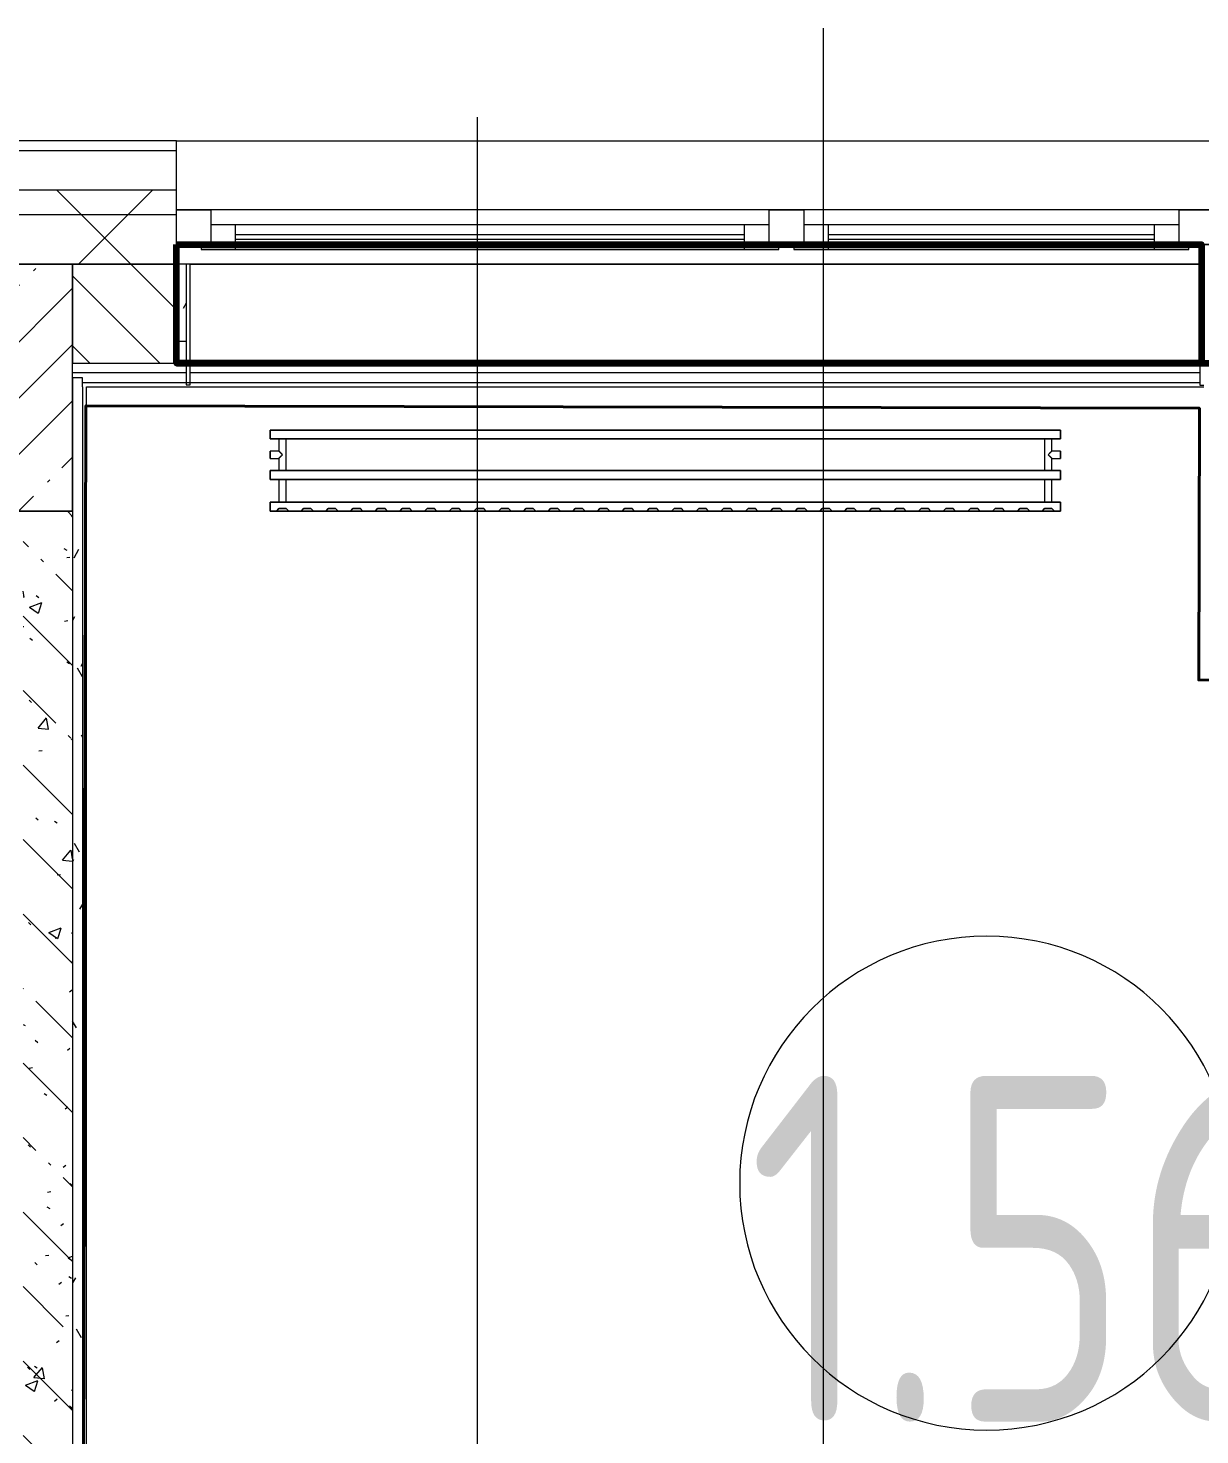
# Model space of a CAD drawing. Header units: millimetres. Extents: x -249154 to 415037, y -45458 to 354837.
# Drawn here: x 74015 to 76387, y 24594 to 27442 of the extents above; entities that cross this region are included whole.
import ezdxf

# ---------------------------------------------------------------- set-up
doc = ezdxf.new("R2010")
doc.units = ezdxf.units.MM
for name, color, linetype, lineweight in [('1) FK9 Плитка кухня', 102, 'Continuous', 40), ('839 штук откосы', 3, 'Continuous', 158), ('874 шпакл откосы', 5, 'Continuous', 158), ('A-AREA-IDEN', 7, 'Continuous', 9), ('A-GLAZ', 7, 'Continuous', 9), ('A-GLAZ-1', 7, 'Continuous', 5), ('A-WALL', 7, 'Continuous', 5), ('I-WALL', 7, 'Continuous', 5), ('S-COLS', 7, 'Continuous', 9), ('S-COLS-1', 7, 'Continuous', 5), ('Оси', 7, 'Continuous', 9)]:
    doc.layers.add(name, color=color, linetype=linetype, lineweight=lineweight)
for name, color, linetype, lineweight, true_color in [('738 плитка подоконник КР28.4', 7, 'Continuous', 158, 0xfcc187), ('A-WALL-1', 9, 'Continuous', 5, 0x808080), ('A-WALL-FNSH-1', 9, 'Continuous', 5, 0x808080), ('M-EQPM-1', 7, 'Continuous', 9, 0xb2b2b2)]:
    doc.layers.add(name, color=color, linetype=linetype, lineweight=lineweight, true_color=true_color)
doc.styles.add('СПДС', font='ГОСТ тип А.ttf', dxfattribs={"width": 0.9})
pattern_1 = [(45, (64.7, -136.06), (-141.42136, 141.42136), []), (135, (64.7, -136.06), (-141.42136, -141.42136), [])]
pattern_2 = [(0, (64.7, -136.06), (243.84, 60.96), [20.117, -162.763, 20.117, -162.763, -975.36]), (0, (64.7, -136.06), (243.84, 60.96), [-365.76, 20.117, -345.643, 20.117, -162.763, -426.72]), (0, (64.7, -136.06), (243.84, 60.96), [-914.4, 20.117, -101.803, 20.117, -284.683]), (120, (156.14, -105.58), (-174.71291, 180.691634), [20.117, -162.763, 20.117, -162.763, -975.36]), (120, (156.14, -105.58), (-174.71291, 180.691634), [-365.76, 20.117, -345.643, 20.117, -162.763, -426.72]), (120, (156.14, -105.58), (-174.71291, 180.691634), [-914.4, 20.117, -101.803, 20.117, -284.683]), (240, (186.62, 16.34), (-69.12709, -241.651634), [20.117, -162.763, 20.117, -162.763, -975.36]), (240, (186.62, 16.34), (-69.12709, -241.651634), [-365.76, 20.117, -345.643, 20.117, -162.763, -426.72]), (240, (186.62, 16.34), (-69.12709, -241.651634), [-914.4, 20.117, -101.803, 20.117, -284.683])]

# ---------------------------------------------------------------- blocks, each defined once
blk = doc.blocks.new('120_Окно_СКБ_2Ст - 120_Окно_СКБ_2Ст 2100х2400 _мал створка справа_-19092174-Объем проектирования 1 этажа')
at = {"layer": 'A-GLAZ'}
for p, q in [((-1050, -75), (-1050, -5)), ((-1050, -5), (-980, -5)), ((-980, -5), (-980, -75)), ((150, -75), (150, -5)), ((150, -5), (220, -5)), ((220, -5), (220, -75)), ((980, -75), (980, -5)), ((980, -5), (1050, -5)), ((1050, -5), (1050, -75)), ((150, -35), (-980, -35)), ((-980, -35), (-980, -75)), ((-930, -85), (-930, -35)), ((100, -85), (100, -35)), ((150, -75), (150, -35)), ((980, -35), (220, -35)), ((220, -35), (220, -75)), ((270, -85), (270, -35)), ((930, -85), (930, -35)), ((980, -75), (980, -35)), ((-980, -75), (-1050, -75)), ((-980, -75), (-1000, -75)), ((-1000, -75), (-1000, -85)), ((-1000, -85), (170, -85)), ((170, -85), (-1000, -85)), ((220, -75), (150, -75)), ((170, -75), (150, -75)), ((170, -85), (170, -75)), ((220, -75), (200, -75)), ((200, -75), (200, -85)), ((200, -85), (1000, -85)), ((1000, -85), (200, -85)), ((1050, -75), (980, -75)), ((1000, -75), (980, -75)), ((1000, -85), (1000, -75))]:
    blk.add_line(p, q, dxfattribs=at)
at = {"layer": 'A-GLAZ-1'}
for p, q in [((1050, -5), (-1050, -5)), ((-930, -55), (100, -55)), ((270, -55), (930, -55)), ((-1050, -75), (-1000, -75)), ((100, -65), (-930, -65)), ((170, -75), (200, -75)), ((930, -65), (270, -65)), ((1000, -75), (1050, -75))]:
    blk.add_line(p, q, dxfattribs=at)
blk = doc.blocks.new('radiator_prado_classic_z_tip_30_po exemplyaru - Classic Z Тип 30-500-V246-Объем проектирования 1 этажа')
at = {"layer": 'M-EQPM-1'}
for p, q in [((0, 228), (0, 210)), ((1600, 228), (0, 228)), ((0, 210), (0, 228)), ((0, 228), (12.5, 228)), ((12.5, 228), (37.5, 228)), ((37.5, 228), (12.5, 228)), ((12.5, 228), (37.5, 228)), ((12.5, 228), (17.5, 223)), ((12.5, 228), (17.5, 223)), ((32.5, 223), (37.5, 228)), ((37.5, 228), (32.5, 223)), ((37.5, 228), (62.5, 228)), ((62.5, 228), (87.5, 228)), ((87.5, 228), (62.5, 228)), ((62.5, 228), (87.5, 228)), ((62.5, 228), (67.5, 223)), ((62.5, 228), (67.5, 223)), ((82.5, 223), (87.5, 228)), ((87.5, 228), (82.5, 223)), ((87.5, 228), (112.5, 228)), ((112.5, 228), (137.5, 228)), ((137.5, 228), (112.5, 228)), ((112.5, 228), (137.5, 228)), ((112.5, 228), (117.5, 223)), ((112.5, 228), (117.5, 223)), ((132.5, 223), (137.5, 228)), ((137.5, 228), (132.5, 223)), ((137.5, 228), (162.5, 228)), ((162.5, 228), (187.5, 228)), ((187.5, 228), (162.5, 228)), ((162.5, 228), (187.5, 228)), ((162.5, 228), (167.5, 223)), ((162.5, 228), (167.5, 223)), ((182.5, 223), (187.5, 228)), ((187.5, 228), (182.5, 223)), ((187.5, 228), (212.5, 228)), ((212.5, 228), (237.5, 228)), ((237.5, 228), (212.5, 228)), ((212.5, 228), (237.5, 228)), ((212.5, 228), (217.5, 223)), ((212.5, 228), (217.5, 223)), ((232.5, 223), (237.5, 228)), ((237.5, 228), (232.5, 223)), ((237.5, 228), (262.5, 228)), ((262.5, 228), (287.5, 228)), ((287.5, 228), (262.5, 228)), ((262.5, 228), (287.5, 228)), ((262.5, 228), (267.5, 223)), ((262.5, 228), (267.5, 223)), ((282.5, 223), (287.5, 228)), ((287.5, 228), (282.5, 223)), ((287.5, 228), (312.5, 228)), ((312.5, 228), (337.5, 228)), ((337.5, 228), (312.5, 228)), ((312.5, 228), (337.5, 228)), ((312.5, 228), (317.5, 223)), ((312.5, 228), (317.5, 223)), ((332.5, 223), (337.5, 228)), ((337.5, 228), (332.5, 223)), ((337.5, 228), (362.5, 228)), ((362.5, 228), (387.5, 228)), ((387.5, 228), (362.5, 228)), ((362.5, 228), (387.5, 228)), ((362.5, 228), (367.5, 223)), ((362.5, 228), (367.5, 223)), ((382.5, 223), (387.5, 228)), ((387.5, 228), (382.5, 223)), ((387.5, 228), (412.5, 228)), ((412.5, 228), (437.5, 228)), ((437.5, 228), (412.5, 228)), ((412.5, 228), (437.5, 228)), ((412.5, 228), (417.5, 223)), ((412.5, 228), (417.5, 223)), ((432.5, 223), (437.5, 228)), ((437.5, 228), (432.5, 223)), ((437.5, 228), (462.5, 228)), ((462.5, 228), (487.5, 228)), ((487.5, 228), (462.5, 228)), ((462.5, 228), (487.5, 228)), ((462.5, 228), (467.5, 223)), ((462.5, 228), (467.5, 223)), ((482.5, 223), (487.5, 228)), ((487.5, 228), (482.5, 223)), ((487.5, 228), (512.5, 228)), ((512.5, 228), (537.5, 228)), ((537.5, 228), (512.5, 228)), ((512.5, 228), (537.5, 228)), ((512.5, 228), (517.5, 223)), ((512.5, 228), (517.5, 223)), ((532.5, 223), (537.5, 228)), ((537.5, 228), (532.5, 223)), ((537.5, 228), (562.5, 228)), ((562.5, 228), (587.5, 228)), ((587.5, 228), (562.5, 228)), ((562.5, 228), (587.5, 228)), ((562.5, 228), (567.5, 223)), ((562.5, 228), (567.5, 223)), ((582.5, 223), (587.5, 228)), ((587.5, 228), (582.5, 223)), ((587.5, 228), (612.5, 228)), ((612.5, 228), (637.5, 228)), ((637.5, 228), (612.5, 228)), ((612.5, 228), (637.5, 228)), ((612.5, 228), (617.5, 223)), ((612.5, 228), (617.5, 223)), ((632.5, 223), (637.5, 228)), ((637.5, 228), (632.5, 223)), ((637.5, 228), (662.5, 228)), ((662.5, 228), (687.5, 228)), ((687.5, 228), (662.5, 228)), ((662.5, 228), (687.5, 228)), ((662.5, 228), (667.5, 223)), ((662.5, 228), (667.5, 223)), ((682.5, 223), (687.5, 228)), ((687.5, 228), (682.5, 223)), ((687.5, 228), (712.5, 228)), ((712.5, 228), (737.5, 228)), ((737.5, 228), (712.5, 228)), ((712.5, 228), (737.5, 228)), ((712.5, 228), (717.5, 223)), ((712.5, 228), (717.5, 223)), ((732.5, 223), (737.5, 228)), ((737.5, 228), (732.5, 223)), ((737.5, 228), (762.5, 228)), ((762.5, 228), (787.5, 228)), ((787.5, 228), (762.5, 228)), ((762.5, 228), (787.5, 228)), ((762.5, 228), (767.5, 223)), ((762.5, 228), (767.5, 223)), ((782.5, 223), (787.5, 228)), ((787.5, 228), (782.5, 223)), ((787.5, 228), (812.5, 228)), ((812.5, 228), (837.5, 228)), ((837.5, 228), (812.5, 228)), ((812.5, 228), (837.5, 228)), ((812.5, 228), (817.5, 223)), ((812.5, 228), (817.5, 223)), ((832.5, 223), (837.5, 228)), ((837.5, 228), (832.5, 223)), ((837.5, 228), (862.5, 228)), ((862.5, 228), (887.5, 228)), ((887.5, 228), (862.5, 228)), ((862.5, 228), (887.5, 228)), ((862.5, 228), (867.5, 223)), ((862.5, 228), (867.5, 223)), ((882.5, 223), (887.5, 228)), ((887.5, 228), (882.5, 223)), ((887.5, 228), (912.5, 228)), ((912.5, 228), (937.5, 228)), ((937.5, 228), (912.5, 228)), ((912.5, 228), (937.5, 228)), ((912.5, 228), (917.5, 223)), ((912.5, 228), (917.5, 223)), ((932.5, 223), (937.5, 228)), ((937.5, 228), (932.5, 223)), ((937.5, 228), (962.5, 228)), ((962.5, 228), (987.5, 228)), ((987.5, 228), (962.5, 228)), ((962.5, 228), (987.5, 228)), ((962.5, 228), (967.5, 223)), ((962.5, 228), (967.5, 223)), ((982.5, 223), (987.5, 228)), ((987.5, 228), (982.5, 223)), ((987.5, 228), (1012.5, 228)), ((1012.5, 228), (1037.5, 228)), ((1037.5, 228), (1012.5, 228)), ((1012.5, 228), (1037.5, 228)), ((1012.5, 228), (1017.5, 223)), ((1012.5, 228), (1017.5, 223)), ((1032.5, 223), (1037.5, 228)), ((1037.5, 228), (1032.5, 223)), ((1037.5, 228), (1061, 228)), ((1062.5, 228), (1087.5, 228)), ((1087.5, 228), (1062.5, 228)), ((1062.5, 228), (1087.5, 228)), ((1062.5, 228), (1067.5, 223)), ((1062.5, 228), (1067.5, 223)), ((1082.5, 223), (1087.5, 228)), ((1087.5, 228), (1082.5, 223)), ((1087.5, 228), (1112.5, 228)), ((1112.5, 228), (1137.5, 228)), ((1137.5, 228), (1112.5, 228)), ((1112.5, 228), (1137.5, 228)), ((1112.5, 228), (1117.5, 223)), ((1112.5, 228), (1117.5, 223)), ((1132.5, 223), (1137.5, 228)), ((1137.5, 228), (1132.5, 223)), ((1137.5, 228), (1162.5, 228)), ((1162.5, 228), (1187.5, 228)), ((1187.5, 228), (1162.5, 228)), ((1162.5, 228), (1187.5, 228)), ((1162.5, 228), (1167.5, 223)), ((1162.5, 228), (1167.5, 223)), ((1182.5, 223), (1187.5, 228)), ((1187.5, 228), (1182.5, 223)), ((1187.5, 228), (1212.5, 228)), ((1212.5, 228), (1237.5, 228)), ((1237.5, 228), (1212.5, 228)), ((1212.5, 228), (1237.5, 228)), ((1212.5, 228), (1217.5, 223)), ((1212.5, 228), (1217.5, 223)), ((1232.5, 223), (1237.5, 228)), ((1237.5, 228), (1232.5, 223)), ((1237.5, 228), (1262.5, 228)), ((1262.5, 228), (1287.5, 228)), ((1287.5, 228), (1262.5, 228)), ((1262.5, 228), (1287.5, 228)), ((1262.5, 228), (1267.5, 223)), ((1262.5, 228), (1267.5, 223)), ((1282.5, 223), (1287.5, 228)), ((1287.5, 228), (1282.5, 223)), ((1287.5, 228), (1312.5, 228)), ((1312.5, 228), (1337.5, 228)), ((1337.5, 228), (1312.5, 228)), ((1312.5, 228), (1337.5, 228)), ((1312.5, 228), (1317.5, 223)), ((1312.5, 228), (1317.5, 223)), ((1332.5, 223), (1337.5, 228)), ((1337.5, 228), (1332.5, 223)), ((1337.5, 228), (1362.5, 228)), ((1362.5, 228), (1387.5, 228)), ((1387.5, 228), (1362.5, 228)), ((1362.5, 228), (1387.5, 228)), ((1362.5, 228), (1367.5, 223)), ((1362.5, 228), (1367.5, 223)), ((1382.5, 223), (1387.5, 228)), ((1387.5, 228), (1382.5, 223)), ((1387.5, 228), (1412.5, 228)), ((1412.5, 228), (1437.5, 228)), ((1437.5, 228), (1412.5, 228)), ((1412.5, 228), (1437.5, 228)), ((1412.5, 228), (1417.5, 223)), ((1412.5, 228), (1417.5, 223)), ((1432.5, 223), (1437.5, 228)), ((1437.5, 228), (1432.5, 223)), ((1437.5, 228), (1462.5, 228)), ((1462.5, 228), (1487.5, 228)), ((1487.5, 228), (1462.5, 228)), ((1462.5, 228), (1487.5, 228)), ((1462.5, 228), (1467.5, 223)), ((1462.5, 228), (1467.5, 223)), ((1482.5, 223), (1487.5, 228)), ((1487.5, 228), (1482.5, 223)), ((1487.5, 228), (1512.5, 228)), ((1512.5, 228), (1537.5, 228)), ((1537.5, 228), (1512.5, 228)), ((1512.5, 228), (1537.5, 228)), ((1512.5, 228), (1517.5, 223)), ((1512.5, 228), (1517.5, 223)), ((1532.5, 223), (1537.5, 228)), ((1537.5, 228), (1532.5, 223)), ((1537.5, 228), (1562.5, 228)), ((1562.5, 228), (1587.5, 228)), ((1587.5, 228), (1562.5, 228)), ((1562.5, 228), (1587.5, 228)), ((1562.5, 228), (1567.5, 223)), ((1562.5, 228), (1567.5, 223)), ((1582.5, 223), (1587.5, 228)), ((1587.5, 228), (1582.5, 223)), ((1587.5, 228), (1600, 228)), ((1600, 210), (1600, 228)), ((1600, 228), (1600, 210)), ((0, 210), (1600, 210)), ((17.8, 210), (0, 210)), ((32.5, 223), (17.5, 223)), ((17.5, 223), (32.5, 223)), ((17.5, 210), (17.5, 164)), ((17.5, 210), (17.5, 164)), ((17.8, 210), (17.5, 210)), ((17.5, 210), (17.8, 210)), ((17.8, 210), (17.5, 210)), ((17.5, 210), (32.5, 210)), ((32.2, 210), (17.8, 210)), ((17.8, 210), (32.2, 210)), ((32.2, 210), (17.8, 210)), ((32.5, 210), (32.2, 210)), ((32.2, 210), (32.5, 210)), ((32.5, 210), (32.2, 210)), ((1567.8, 210), (32.2, 210)), ((32.5, 164), (32.5, 210)), ((32.5, 164), (32.5, 210)), ((82.5, 223), (67.5, 223)), ((67.5, 223), (82.5, 223)), ((132.5, 223), (117.5, 223)), ((117.5, 223), (132.5, 223)), ((182.5, 223), (167.5, 223)), ((167.5, 223), (182.5, 223)), ((232.5, 223), (217.5, 223)), ((217.5, 223), (232.5, 223)), ((282.5, 223), (267.5, 223)), ((267.5, 223), (282.5, 223)), ((332.5, 223), (317.5, 223)), ((317.5, 223), (332.5, 223)), ((382.5, 223), (367.5, 223)), ((367.5, 223), (382.5, 223)), ((432.5, 223), (417.5, 223)), ((417.5, 223), (432.5, 223)), ((482.5, 223), (467.5, 223)), ((467.5, 223), (482.5, 223)), ((532.5, 223), (517.5, 223)), ((517.5, 223), (532.5, 223)), ((582.5, 223), (567.5, 223)), ((567.5, 223), (582.5, 223)), ((632.5, 223), (617.5, 223)), ((617.5, 223), (632.5, 223)), ((682.5, 223), (667.5, 223)), ((667.5, 223), (682.5, 223)), ((732.5, 223), (717.5, 223)), ((717.5, 223), (732.5, 223)), ((782.5, 223), (767.5, 223)), ((767.5, 223), (782.5, 223)), ((832.5, 223), (817.5, 223)), ((817.5, 223), (832.5, 223)), ((882.5, 223), (867.5, 223)), ((867.5, 223), (882.5, 223)), ((932.5, 223), (917.5, 223)), ((917.5, 223), (932.5, 223)), ((982.5, 223), (967.5, 223)), ((967.5, 223), (982.5, 223)), ((1032.5, 223), (1017.5, 223)), ((1017.5, 223), (1032.5, 223)), ((1082.5, 223), (1067.5, 223)), ((1067.5, 223), (1082.5, 223)), ((1132.5, 223), (1117.5, 223)), ((1117.5, 223), (1132.5, 223)), ((1182.5, 223), (1167.5, 223)), ((1167.5, 223), (1182.5, 223)), ((1232.5, 223), (1217.5, 223)), ((1217.5, 223), (1232.5, 223)), ((1282.5, 223), (1267.5, 223)), ((1267.5, 223), (1282.5, 223)), ((1332.5, 223), (1317.5, 223)), ((1317.5, 223), (1332.5, 223)), ((1382.5, 223), (1367.5, 223)), ((1367.5, 223), (1382.5, 223)), ((1432.5, 223), (1417.5, 223)), ((1417.5, 223), (1432.5, 223)), ((1482.5, 223), (1467.5, 223)), ((1467.5, 223), (1482.5, 223)), ((1532.5, 223), (1517.5, 223)), ((1517.5, 223), (1532.5, 223)), ((1582.5, 223), (1567.5, 223)), ((1567.5, 223), (1582.5, 223)), ((1567.5, 210), (1567.5, 164)), ((1567.5, 210), (1567.5, 164)), ((1567.8, 210), (1567.5, 210)), ((1567.5, 210), (1582.5, 210)), ((1567.8, 210), (1567.5, 210)), ((1567.5, 210), (1567.8, 210)), ((1582.2, 210), (1567.8, 210)), ((1582.2, 210), (1567.8, 210)), ((1567.8, 210), (1582.2, 210)), ((1582.5, 210), (1582.2, 210)), ((1582.5, 210), (1582.2, 210)), ((1582.2, 210), (1582.5, 210)), ((1600, 210), (1582.2, 210)), ((1582.5, 164), (1582.5, 210)), ((1582.5, 164), (1582.5, 210)), ((1600, 164), (0, 164)), ((0, 164), (0, 146)), ((0, 146), (0, 164)), ((0, 164), (17.8, 164)), ((0, 146), (1600, 146)), ((18.5, 146), (0, 146)), ((17.8, 164), (17.5, 164)), ((17.5, 164), (17.8, 164)), ((17.8, 164), (17.5, 164)), ((17.5, 164), (32.5, 164)), ((17.5, 146), (17.5, 121.5)), ((17.5, 146), (17.5, 121.5)), ((17.5, 146), (18.5, 146)), ((18.5, 146), (17.5, 146)), ((17.5, 146), (18.5, 146)), ((32.5, 146), (17.5, 146)), ((32.2, 164), (17.8, 164)), ((17.8, 164), (32.2, 164)), ((32.2, 164), (17.8, 164)), ((18.5, 146), (32.2, 146)), ((32.2, 146), (18.5, 146)), ((18.5, 146), (32.2, 146)), ((32.5, 164), (32.2, 164)), ((32.2, 164), (32.5, 164)), ((32.5, 164), (32.2, 164)), ((32.2, 164), (1567.8, 164)), ((32.2, 146), (32.5, 146)), ((32.5, 146), (32.2, 146)), ((32.2, 146), (32.5, 146)), ((1567.8, 146), (32.2, 146)), ((32.5, 82), (32.5, 146)), ((32.5, 82), (32.5, 146)), ((1567.8, 164), (1567.5, 164)), ((1567.5, 164), (1582.5, 164)), ((1567.8, 164), (1567.5, 164)), ((1567.5, 164), (1567.8, 164)), ((1567.5, 146), (1567.5, 82)), ((1567.5, 146), (1567.5, 82)), ((1567.5, 146), (1567.8, 146)), ((1582.5, 146), (1567.5, 146)), ((1567.5, 146), (1567.8, 146)), ((1567.8, 146), (1567.5, 146)), ((1576.8, 164), (1567.8, 164)), ((1576.8, 164), (1567.8, 164)), ((1567.8, 164), (1576.8, 164)), ((1567.8, 146), (1576.8, 146)), ((1567.8, 146), (1576.8, 146)), ((1576.8, 146), (1567.8, 146)), ((1576.9, 164), (1576.8, 164)), ((1576.9, 164), (1576.8, 164)), ((1576.8, 164), (1576.9, 164)), ((1576.8, 146), (1576.9, 146)), ((1576.8, 146), (1576.9, 146)), ((1576.9, 146), (1576.8, 146)), ((1582.2, 164), (1576.9, 164)), ((1582.2, 164), (1576.9, 164)), ((1576.9, 164), (1582.2, 164)), ((1576.9, 146), (1581.5, 146)), ((1576.9, 146), (1578.7, 146)), ((1581.5, 146), (1576.9, 146)), ((1578.7, 146), (1581.5, 146)), ((1581.5, 146), (1582.5, 146)), ((1581.5, 146), (1582.5, 146)), ((1582.5, 146), (1581.5, 146)), ((1600, 146), (1581.5, 146)), ((1582.5, 164), (1582.2, 164)), ((1582.5, 164), (1582.2, 164)), ((1582.2, 164), (1582.5, 164)), ((1582.2, 164), (1600, 164)), ((1582.5, 121.5), (1582.5, 146)), ((1582.5, 121.5), (1582.5, 146)), ((1600, 146), (1600, 164)), ((1600, 164), (1600, 146)), ((17.5, 121.5), (0, 121.5)), ((17.5, 121.5), (0, 121.5)), ((0, 121.5), (0, 120.5)), ((0, 106.5), (0, 121.5)), ((0, 120.5), (0, 107.5)), ((0, 120.5), (0, 119.3)), ((0, 114), (0, 120.5)), ((0, 120.5), (0, 120.5)), ((0, 119.3), (0, 117.8)), ((0, 117.8), (0, 114)), ((0, 114), (0, 110.3)), ((0, 107.5), (0, 114)), ((1600, 121.5), (1582.5, 121.5)), ((1600, 121.5), (1582.5, 121.5)), ((1600, 121.5), (1600, 106.5)), ((1600, 120.5), (1600, 121.5)), ((1600, 121.5), (1600, 120.5)), ((1600, 120.5), (1600, 121.5)), ((1600, 107.5), (1600, 120.5)), ((1600, 120.5), (1600, 107.5)), ((1600, 107.5), (1600, 120.5)), ((0, 110.3), (0, 108.7)), ((0, 108.7), (0, 107.5)), ((0, 107.5), (0, 106.5)), ((0, 107.5), (0, 107.5)), ((0, 106.5), (17.5, 106.5)), ((0, 106.5), (17.5, 106.5)), ((17.5, 106.5), (17.5, 82)), ((17.5, 106.5), (17.5, 82)), ((1582.5, 82), (1582.5, 106.5)), ((1582.5, 106.5), (1600, 106.5)), ((1582.5, 82), (1582.5, 106.5)), ((1582.5, 106.5), (1600, 106.5)), ((1600, 106.5), (1600, 107.5)), ((1600, 107.5), (1600, 106.5)), ((1600, 106.5), (1600, 107.5)), ((1600, 82), (0, 82)), ((0, 82), (0, 64)), ((0, 64), (0, 82)), ((0, 82), (18.5, 82)), ((1600, 64), (0, 64)), ((0, 64), (1600, 64)), ((18.5, 82), (17.5, 82)), ((17.5, 82), (18.5, 82)), ((18.5, 82), (17.5, 82)), ((17.5, 82), (32.5, 82)), ((32.2, 82), (18.5, 82)), ((18.5, 82), (32.2, 82)), ((32.2, 82), (18.5, 82)), ((32.5, 82), (32.2, 82)), ((32.2, 82), (32.5, 82)), ((32.5, 82), (32.2, 82)), ((32.2, 82), (1567.8, 82)), ((1567.8, 82), (1567.5, 82)), ((1567.5, 82), (1582.5, 82)), ((1567.8, 82), (1567.5, 82)), ((1567.5, 82), (1567.8, 82)), ((1576.8, 82), (1567.8, 82)), ((1576.8, 82), (1567.8, 82)), ((1567.8, 82), (1576.8, 82)), ((1576.9, 82), (1576.8, 82)), ((1576.9, 82), (1576.8, 82)), ((1576.8, 82), (1576.9, 82)), ((1581.5, 82), (1576.9, 82)), ((1581.5, 82), (1576.9, 82)), ((1576.9, 82), (1581.5, 82)), ((1582.5, 82), (1581.5, 82)), ((1582.5, 82), (1581.5, 82)), ((1581.5, 82), (1582.5, 82)), ((1581.5, 82), (1600, 82)), ((1600, 64), (1600, 82)), ((1600, 82), (1600, 64))]:
    blk.add_line(p, q, dxfattribs=at)
for points, knots in [([(18.5, 120.5), (18.4, 120.6), (18.3, 120.7), (18.1, 120.9), (17.9, 121.1), (17.8, 121.2), (17.7, 121.3), (17.5, 121.5), (17.5, 121.5), (17.5, 121.5)], [0.7142857, 0.7142857, 0.7142857, 0.7142857, 0.75, 0.7857143, 0.8214286, 0.8571429, 0.8928571, 0.9285714, 1, 1, 1, 1]), ([(17.5, 121.5), (17.5, 121.5), (17.5, 121.5), (17.7, 121.3), (17.8, 121.2), (17.9, 121.1), (18.1, 120.9), (18.3, 120.7), (18.4, 120.6), (18.5, 120.5)], [0, 0, 0, 0, 0.0714286, 0.1071429, 0.1428571, 0.1785714, 0.2142857, 0.25, 0.2857143, 0.2857143, 0.2857143, 0.2857143]), ([(17.5, 121.5), (17.5, 121.5), (17.5, 121.5), (17.7, 121.3), (17.8, 121.2), (17.9, 121.1), (18.1, 120.9), (18.3, 120.7), (18.4, 120.6), (18.5, 120.5)], [0, 0, 0, 0, 0.0714286, 0.1071429, 0.1428571, 0.1785714, 0.2142857, 0.25, 0.2857143, 0.2857143, 0.2857143, 0.2857143]), ([(25, 114), (24.5, 114.5), (23.6, 115.4), (22.4, 116.6), (21.6, 117.4), (21.1, 117.9), (20.8, 118.2), (20.5, 118.5), (20.2, 118.8), (19.8, 119.1), (19.6, 119.4), (19.3, 119.7), (19, 120), (18.7, 120.3), (18.5, 120.5), (18.3, 120.7), (18.1, 120.9), (17.9, 121.1), (17.8, 121.2), (17.7, 121.3), (17.5, 121.5), (17.5, 121.5), (17.5, 121.5)], [0, 0, 0, 0, 0.142857, 0.285714, 0.357143, 0.392857, 0.428571, 0.464286, 0.5, 0.535714, 0.571429, 0.607143, 0.642857, 0.678571, 0.714286, 0.75, 0.785714, 0.821429, 0.857143, 0.892857, 0.928571, 1, 1, 1, 1]), ([(17.5, 106.5), (17.5, 106.5), (17.5, 106.5), (17.7, 106.7), (17.8, 106.8), (17.9, 106.9), (18.1, 107.1), (18.3, 107.3), (18.5, 107.5), (18.7, 107.7), (19, 108), (19.3, 108.3), (19.6, 108.6), (19.8, 108.9), (20.3, 109.3), (20.7, 109.7), (21.1, 110.1), (21.6, 110.6), (22.4, 111.4), (23.6, 112.6), (24.5, 113.5), (25, 114)], [0, 0, 0, 0, 0.071429, 0.107143, 0.142857, 0.178571, 0.214286, 0.25, 0.285714, 0.321429, 0.357143, 0.392857, 0.428571, 0.464286, 0.5, 0.571429, 0.607143, 0.642857, 0.714286, 0.857143, 1, 1, 1, 1]), ([(22.1, 116.9), (21.9, 117.1), (21.6, 117.4), (21.1, 117.9), (20.8, 118.2), (20.5, 118.5), (20.2, 118.8), (19.9, 119.2), (19.7, 119.3), (19.6, 119.4)], [0.2857143, 0.2857143, 0.2857143, 0.2857143, 0.3571429, 0.3928571, 0.4285714, 0.4642857, 0.5, 0.5357143, 0.5714286, 0.5714286, 0.5714286, 0.5714286]), ([(19.6, 119.4), (19.7, 119.3), (19.9, 119.2), (20.3, 118.7), (20.7, 118.3), (21.1, 117.9), (21.6, 117.4), (21.9, 117.1), (22.1, 116.9)], [0.4285714, 0.4285714, 0.4285714, 0.4285714, 0.4642857, 0.5, 0.5714286, 0.6071429, 0.6428571, 0.7142857, 0.7142857, 0.7142857, 0.7142857]), ([(19.6, 119.4), (19.7, 119.3), (19.8, 119.1), (20.3, 118.7), (20.7, 118.3), (21.1, 117.9), (21.6, 117.4), (21.9, 117.1), (22.1, 116.9)], [0.4285714, 0.4285714, 0.4285714, 0.4285714, 0.4642857, 0.5, 0.5714286, 0.6071429, 0.6428571, 0.7142857, 0.7142857, 0.7142857, 0.7142857]), ([(1575, 114), (1575.5, 114.5), (1576.4, 115.4), (1577.6, 116.6), (1578.4, 117.4), (1578.9, 117.9), (1579.2, 118.2), (1579.5, 118.5), (1579.8, 118.8), (1580.1, 119.2), (1580.4, 119.4), (1580.7, 119.7), (1581, 120), (1581.3, 120.3), (1581.5, 120.5), (1581.7, 120.7), (1581.9, 120.9), (1582.1, 121.1), (1582.2, 121.2), (1582.3, 121.3), (1582.5, 121.5), (1582.5, 121.5), (1582.5, 121.5)], [0, 0, 0, 0, 0.142857, 0.285714, 0.357143, 0.392857, 0.428571, 0.464286, 0.5, 0.535714, 0.571429, 0.607143, 0.642857, 0.678571, 0.714286, 0.75, 0.785714, 0.821429, 0.857143, 0.892857, 0.928571, 1, 1, 1, 1]), ([(1582.5, 106.5), (1582.5, 106.5), (1582.5, 106.5), (1582.3, 106.7), (1582.2, 106.8), (1582.1, 106.9), (1581.9, 107.1), (1581.7, 107.3), (1581.5, 107.5), (1581.3, 107.7), (1581, 108), (1580.7, 108.3), (1580.4, 108.6), (1580.1, 108.8), (1579.7, 109.3), (1579.3, 109.7), (1578.9, 110.1), (1578.4, 110.6), (1577.6, 111.4), (1576.4, 112.6), (1575.5, 113.5), (1575, 114)], [0, 0, 0, 0, 0.071429, 0.107143, 0.142857, 0.178571, 0.214286, 0.25, 0.285714, 0.321429, 0.357143, 0.392857, 0.428571, 0.464286, 0.5, 0.571429, 0.607143, 0.642857, 0.714286, 0.857143, 1, 1, 1, 1]), ([(1580.4, 119.4), (1580.3, 119.3), (1580.1, 119.2), (1579.7, 118.7), (1579.3, 118.3), (1578.9, 117.9), (1578.4, 117.4), (1578.1, 117.1), (1577.9, 116.9)], [0.4285714, 0.4285714, 0.4285714, 0.4285714, 0.4642857, 0.5, 0.5714286, 0.6071429, 0.6428571, 0.7142857, 0.7142857, 0.7142857, 0.7142857]), ([(1580.4, 119.4), (1580.3, 119.3), (1580.1, 119.2), (1579.7, 118.7), (1579.3, 118.3), (1578.9, 117.9), (1578.4, 117.4), (1578.1, 117.1), (1577.9, 116.9)], [0.4285714, 0.4285714, 0.4285714, 0.4285714, 0.4642857, 0.5, 0.5714286, 0.6071429, 0.6428571, 0.7142857, 0.7142857, 0.7142857, 0.7142857]), ([(1577.9, 116.9), (1578.1, 117.1), (1578.4, 117.4), (1578.9, 117.9), (1579.2, 118.2), (1579.5, 118.5), (1579.8, 118.8), (1580.1, 119.2), (1580.3, 119.3), (1580.4, 119.4)], [0.2857143, 0.2857143, 0.2857143, 0.2857143, 0.3571429, 0.3928571, 0.4285714, 0.4642857, 0.5, 0.5357143, 0.5714286, 0.5714286, 0.5714286, 0.5714286]), ([(1582.5, 121.5), (1582.5, 121.5), (1582.5, 121.5), (1582.3, 121.3), (1582.2, 121.2), (1582.1, 121.1), (1581.9, 120.9), (1581.7, 120.7), (1581.6, 120.6), (1581.5, 120.5)], [0, 0, 0, 0, 0.0714286, 0.1071429, 0.1428571, 0.1785714, 0.2142857, 0.25, 0.2857143, 0.2857143, 0.2857143, 0.2857143]), ([(1582.5, 121.5), (1582.5, 121.5), (1582.5, 121.5), (1582.3, 121.3), (1582.2, 121.2), (1582.1, 121.1), (1581.9, 120.9), (1581.7, 120.7), (1581.6, 120.6), (1581.5, 120.5)], [0, 0, 0, 0, 0.0714286, 0.1071429, 0.1428571, 0.1785714, 0.2142857, 0.25, 0.2857143, 0.2857143, 0.2857143, 0.2857143]), ([(1581.5, 120.5), (1581.6, 120.6), (1581.7, 120.7), (1581.9, 120.9), (1582.1, 121.1), (1582.2, 121.2), (1582.3, 121.3), (1582.5, 121.5), (1582.5, 121.5), (1582.5, 121.5)], [0.7142857, 0.7142857, 0.7142857, 0.7142857, 0.75, 0.7857143, 0.8214286, 0.8571429, 0.8928571, 0.9285714, 1, 1, 1, 1]), ([(17.5, 106.5), (17.5, 106.5), (17.5, 106.5), (17.7, 106.7), (17.8, 106.8), (17.9, 106.9), (18.1, 107.1), (18.3, 107.3), (18.4, 107.4), (18.5, 107.5)], [0, 0, 0, 0, 0.0714286, 0.1071429, 0.1428571, 0.1785714, 0.2142857, 0.25, 0.2857143, 0.2857143, 0.2857143, 0.2857143]), ([(18.5, 107.5), (18.4, 107.4), (18.3, 107.3), (18.1, 107.1), (17.9, 106.9), (17.8, 106.8), (17.7, 106.7), (17.5, 106.5), (17.5, 106.5), (17.5, 106.5)], [0.7142857, 0.7142857, 0.7142857, 0.7142857, 0.75, 0.7857143, 0.8214286, 0.8571429, 0.8928571, 0.9285714, 1, 1, 1, 1]), ([(18.5, 107.5), (18.4, 107.4), (18.3, 107.3), (18.1, 107.1), (17.9, 106.9), (17.8, 106.8), (17.7, 106.7), (17.5, 106.5), (17.5, 106.5), (17.5, 106.5)], [0.7142857, 0.7142857, 0.7142857, 0.7142857, 0.75, 0.7857143, 0.8214286, 0.8571429, 0.8928571, 0.9285714, 1, 1, 1, 1]), ([(19.6, 108.6), (19.7, 108.7), (19.9, 108.8), (20.3, 109.3), (20.7, 109.7), (21.1, 110.1), (21.6, 110.6), (21.9, 110.9), (22.1, 111.1)], [0.4285714, 0.4285714, 0.4285714, 0.4285714, 0.4642857, 0.5, 0.5714286, 0.6071429, 0.6428571, 0.7142857, 0.7142857, 0.7142857, 0.7142857]), ([(22.1, 111.1), (21.9, 110.9), (21.6, 110.6), (21.1, 110.1), (20.8, 109.8), (20.5, 109.5), (20.2, 109.2), (19.9, 108.8), (19.7, 108.7), (19.6, 108.6)], [0.2857143, 0.2857143, 0.2857143, 0.2857143, 0.3571429, 0.3928571, 0.4285714, 0.4642857, 0.5, 0.5357143, 0.5714286, 0.5714286, 0.5714286, 0.5714286]), ([(22.1, 111.1), (21.9, 110.9), (21.6, 110.6), (21.1, 110.1), (20.8, 109.8), (20.5, 109.5), (20.2, 109.2), (19.8, 108.9), (19.7, 108.7), (19.6, 108.6)], [0.2857143, 0.2857143, 0.2857143, 0.2857143, 0.3571429, 0.3928571, 0.4285714, 0.4642857, 0.5, 0.5357143, 0.5714286, 0.5714286, 0.5714286, 0.5714286]), ([(1577.9, 111.1), (1578.1, 110.9), (1578.4, 110.6), (1578.9, 110.1), (1579.2, 109.8), (1579.5, 109.5), (1579.8, 109.2), (1580.1, 108.8), (1580.3, 108.7), (1580.4, 108.6)], [0.2857143, 0.2857143, 0.2857143, 0.2857143, 0.3571429, 0.3928571, 0.4285714, 0.4642857, 0.5, 0.5357143, 0.5714286, 0.5714286, 0.5714286, 0.5714286]), ([(1577.9, 111.1), (1578.1, 110.9), (1578.4, 110.6), (1578.9, 110.1), (1579.2, 109.8), (1579.5, 109.5), (1579.8, 109.2), (1580.1, 108.8), (1580.3, 108.7), (1580.4, 108.6)], [0.2857143, 0.2857143, 0.2857143, 0.2857143, 0.3571429, 0.3928571, 0.4285714, 0.4642857, 0.5, 0.5357143, 0.5714286, 0.5714286, 0.5714286, 0.5714286]), ([(1580.4, 108.6), (1580.3, 108.7), (1580.1, 108.8), (1579.7, 109.3), (1579.3, 109.7), (1578.9, 110.1), (1578.4, 110.6), (1578.1, 110.9), (1577.9, 111.1)], [0.4285714, 0.4285714, 0.4285714, 0.4285714, 0.4642857, 0.5, 0.5714286, 0.6071429, 0.6428571, 0.7142857, 0.7142857, 0.7142857, 0.7142857]), ([(1581.5, 107.5), (1581.6, 107.4), (1581.7, 107.3), (1581.9, 107.1), (1582.1, 106.9), (1582.2, 106.8), (1582.3, 106.7), (1582.5, 106.5), (1582.5, 106.5), (1582.5, 106.5)], [0.7142857, 0.7142857, 0.7142857, 0.7142857, 0.75, 0.7857143, 0.8214286, 0.8571429, 0.8928571, 0.9285714, 1, 1, 1, 1]), ([(1581.5, 107.5), (1581.6, 107.4), (1581.7, 107.3), (1581.9, 107.1), (1582.1, 106.9), (1582.2, 106.8), (1582.3, 106.7), (1582.5, 106.5), (1582.5, 106.5), (1582.5, 106.5)], [0.7142857, 0.7142857, 0.7142857, 0.7142857, 0.75, 0.7857143, 0.8214286, 0.8571429, 0.8928571, 0.9285714, 1, 1, 1, 1]), ([(1582.5, 106.5), (1582.5, 106.5), (1582.5, 106.5), (1582.3, 106.7), (1582.2, 106.8), (1582.1, 106.9), (1581.9, 107.1), (1581.7, 107.3), (1581.6, 107.4), (1581.5, 107.5)], [0, 0, 0, 0, 0.0714286, 0.1071429, 0.1428571, 0.1785714, 0.2142857, 0.25, 0.2857143, 0.2857143, 0.2857143, 0.2857143])]:
    blk.add_open_spline(points, degree=3, knots=knots, dxfattribs=at)
for points in [[(19.6, 119.4), (19.5, 119.5), (19.3, 119.7), (19, 120), (18.7, 120.3), (18.6, 120.4), (18.5, 120.5)], [(18.5, 120.5), (18.6, 120.4), (18.7, 120.3), (19, 120), (19.3, 119.7), (19.5, 119.5), (19.6, 119.4)], [(18.5, 120.5), (18.6, 120.4), (18.7, 120.3), (19, 120), (19.3, 119.7), (19.5, 119.5), (19.6, 119.4)], [(25, 114), (24.5, 114.5), (23.6, 115.4), (22.6, 116.4), (22.1, 116.9)], [(22.1, 116.9), (22.6, 116.4), (23.6, 115.4), (24.5, 114.5), (25, 114)], [(22.1, 116.9), (22.6, 116.4), (23.6, 115.4), (24.5, 114.5), (25, 114)], [(22.1, 111.1), (22.6, 111.6), (23.6, 112.6), (24.5, 113.5), (25, 114)], [(25, 114), (24.5, 113.5), (23.6, 112.6), (22.6, 111.6), (22.1, 111.1)], [(25, 114), (24.5, 113.5), (23.6, 112.6), (22.6, 111.6), (22.1, 111.1)], [(1576.4, 115.4), (1576, 115), (1575.5, 114.5), (1575, 114)], [(1576.4, 115.4), (1576, 115), (1575.5, 114.5), (1575, 114)], [(1575, 114), (1575.5, 114.5), (1576, 115), (1576.4, 115.4)], [(1575, 114), (1575.5, 113.5), (1576, 113), (1576.4, 112.6)], [(1575, 114), (1575.5, 113.5), (1576, 113), (1576.4, 112.6)], [(1576.4, 112.6), (1576, 113), (1575.5, 113.5), (1575, 114)], [(1576.8, 115.8), (1576.7, 115.7), (1576.5, 115.5), (1576.4, 115.4)], [(1576.8, 115.8), (1576.7, 115.7), (1576.5, 115.5), (1576.4, 115.4)], [(1576.4, 115.4), (1576.5, 115.5), (1576.7, 115.7), (1576.8, 115.8)], [(1577.9, 116.9), (1577.5, 116.5), (1577.1, 116.1), (1576.8, 115.8)], [(1577.9, 116.9), (1577.5, 116.5), (1577.1, 116.1), (1576.8, 115.8)], [(1576.8, 115.8), (1577.1, 116.1), (1577.5, 116.5), (1577.9, 116.9)], [(1581.5, 120.5), (1581.4, 120.4), (1581.3, 120.3), (1581, 120), (1580.7, 119.7), (1580.5, 119.5), (1580.4, 119.4)], [(1581.5, 120.5), (1581.4, 120.4), (1581.3, 120.3), (1581, 120), (1580.7, 119.7), (1580.5, 119.5), (1580.4, 119.4)], [(1580.4, 119.4), (1580.5, 119.5), (1580.7, 119.7), (1581, 120), (1581.3, 120.3), (1581.4, 120.4), (1581.5, 120.5)], [(18.5, 107.5), (18.6, 107.6), (18.7, 107.7), (19, 108), (19.3, 108.3), (19.5, 108.5), (19.6, 108.6)], [(19.6, 108.6), (19.5, 108.5), (19.3, 108.3), (19, 108), (18.7, 107.7), (18.6, 107.6), (18.5, 107.5)], [(19.6, 108.6), (19.5, 108.5), (19.3, 108.3), (19, 108), (18.7, 107.7), (18.6, 107.6), (18.5, 107.5)], [(1576.4, 112.6), (1576.5, 112.5), (1576.7, 112.3), (1576.8, 112.2)], [(1576.4, 112.6), (1576.5, 112.5), (1576.7, 112.3), (1576.8, 112.2)], [(1576.8, 112.2), (1576.7, 112.3), (1576.5, 112.5), (1576.4, 112.6)], [(1576.8, 112.2), (1577.1, 111.9), (1577.5, 111.5), (1577.9, 111.1)], [(1576.8, 112.2), (1577.1, 111.9), (1577.5, 111.5), (1577.9, 111.1)], [(1577.9, 111.1), (1577.5, 111.5), (1577.1, 111.9), (1576.8, 112.2)], [(1580.4, 108.6), (1580.5, 108.5), (1580.7, 108.3), (1581, 108), (1581.3, 107.7), (1581.4, 107.6), (1581.5, 107.5)], [(1580.4, 108.6), (1580.5, 108.5), (1580.7, 108.3), (1581, 108), (1581.3, 107.7), (1581.4, 107.6), (1581.5, 107.5)], [(1581.5, 107.5), (1581.4, 107.6), (1581.3, 107.7), (1581, 108), (1580.7, 108.3), (1580.5, 108.5), (1580.4, 108.6)]]:
    blk.add_open_spline(points, degree=3, dxfattribs=at)
blk = doc.blocks.new('Марка_Помещения - Номер-25198446-Объем проектирования 1 этажа')
at = {"layer": 'A-AREA-IDEN'}
for start, end in [(360, 180), (180, 360)]:
    blk.add_arc((0, 0), 2.5, start, end, dxfattribs=at)

msp = doc.modelspace()

# ---------------------------------------------------------------- hatches: boundary and pattern name
at = {"layer": 'A-WALL'}
h = msp.add_hatch(dxfattribs=at)
h.set_pattern_fill('FP_24', color=256, style=0, pattern_type=2)
h.set_pattern_definition(pattern_1)
h.paths.add_polyline_path([(84814.7, 27063.9), (85034.7, 27063.9), (85034.7, 27113.9), (80414.7, 27113.9), (80414.7, 27063.9), (84813, 27063.9)])
h.paths.add_polyline_path([(77314.7, 27063.9), (77314.7, 27113.9), (76414.7, 27113.9), (76414.7, 27063.9), (77106.8, 27063.9)])
h.paths.add_polyline_path([(74314.7, 27063.9), (74314.7, 27113.9), (72974.7, 27113.9), (72974.7, 27063.9), (74012.2, 27063.9)])
h.paths.add_polyline_path([(68274.7, 27063.9), (70874.7, 27063.9), (70874.7, 27113.9), (68274.7, 27113.9)])
h.paths.add_polyline_path([(66791.5, 27063.9), (67174.7, 27063.9), (67174.7, 27113.9), (66224.7, 27113.9), (66224.7, 27063.9)])
h.paths.add_polyline_path([(60069.7, 27063.9), (61124.7, 27063.9), (61124.7, 27113.9), (60069.7, 27113.9), (60069.7, 27073.9)])
h.paths.add_polyline_path([(57507.7, 27063.9), (57769.7, 27063.9), (57769.7, 27113.9), (56924.7, 27113.9), (56924.7, 27063.9)])
h.paths.add_polyline_path([(54824.7, 27063.9), (54824.7, 27113.9), (53924.7, 27113.9), (53924.7, 27063.9), (54413.1, 27063.9)])
h.paths.add_polyline_path([(50924.7, 27063.9), (51824.7, 27063.9), (51824.7, 27113.9), (50924.7, 27113.9), (50924.7, 27073.9)])
h.paths.add_polyline_path([(47724.7, 27063.9), (48824.7, 27063.9), (48824.7, 27113.9), (47724.7, 27113.9), (47724.7, 27073.9)])
h.paths.add_polyline_path([(43066.2, 27063.9), (44624.7, 27063.9), (44624.7, 27113.9), (42224.7, 27113.9), (42224.7, 27063.9), (42844.7, 27063.9)])
h = msp.add_hatch(dxfattribs=at)
h.set_pattern_fill('FP_24', color=256, style=0, pattern_type=2)
h.set_pattern_definition(pattern_1)
h.paths.add_polyline_path([(73604.7, 26963.9), (74314.7, 26963.9), (74314.7, 27063.9), (72974.7, 27063.9), (72974.7, 26963.9), (72980.6, 26963.9)])
h.paths.add_polyline_path([(42844.7, 26963.9), (44624.7, 26963.9), (44624.7, 27063.9), (42224.7, 27063.9), (42224.7, 26963.9), (42824.7, 26963.9)])
h.paths.add_polyline_path([(84327.5, 26963.9), (85034.7, 26963.9), (85034.7, 27063.9), (80414.7, 27063.9), (80414.7, 26963.9), (84164.7, 26963.9)])
h.paths.add_polyline_path([(47724.7, 26963.9), (48824.7, 26963.9), (48824.7, 27063.9), (47724.7, 27063.9), (47724.7, 27003.6)])
h.paths.add_polyline_path([(50924.7, 26963.9), (51824.7, 26963.9), (51824.7, 27063.9), (50924.7, 27063.9), (50924.7, 27003.9)])
h.paths.add_polyline_path([(53924.7, 26963.9), (54824.7, 26963.9), (54824.7, 27063.9), (53924.7, 27063.9), (53924.7, 27003.9)])
h.paths.add_polyline_path([(57414.7, 26963.9), (57769.7, 26963.9), (57769.7, 27063.9), (56924.7, 27063.9), (56924.7, 26963.9)])
h.paths.add_polyline_path([(77106.8, 26963.9), (77314.7, 26963.9), (77314.7, 27063.9), (76414.7, 27063.9), (76414.7, 26963.9), (76814.7, 26963.9)])
h.paths.add_polyline_path([(60069.7, 26963.9), (61124.7, 26963.9), (61124.7, 27063.9), (60069.7, 27063.9), (60069.7, 27003.9)])
h.paths.add_polyline_path([(67124.7, 26963.9), (67142.7, 26965.9), (67142.7, 26973.9), (67174.7, 26973.9), (67174.7, 27063.9), (66224.7, 27063.9), (66224.7, 26963.9), (66824.7, 26963.9)])
h.paths.add_polyline_path([(70374.7, 26963.9), (70874.7, 26963.9), (70874.7, 27063.9), (68274.7, 27063.9), (68274.7, 26973.9), (68306.7, 26973.9), (68306.7, 26965.9), (70041.4, 26963.9)])
h = msp.add_hatch(dxfattribs=at)
h.set_pattern_fill('FP_2', color=256, style=0, pattern_type=2)
h.set_pattern_definition([(135, (64.7, -136.06), (-70.71068, -70.71068), [])])
h.paths.add_polyline_path([(42824.7, 26763.9), (44624.7, 26763.9), (44624.7, 26963.9), (42824.7, 26963.9), (42824.7, 26886.2)])
h.paths.add_polyline_path([(56924.7, 26763.9), (57769.7, 26763.9), (57769.7, 26963.9), (56924.7, 26963.9), (56924.7, 26886.2)])
h.paths.add_polyline_path([(80714.7, 26763.9), (80714.7, 26963.9), (80414.7, 26963.9), (80414.7, 26763.9)])
h.paths.add_polyline_path([(54224.7, 26763.9), (54224.7, 26963.9), (53924.7, 26963.9), (53924.7, 26763.9)])
h.paths.add_polyline_path([(76814.7, 26763.9), (76814.7, 26963.9), (76414.7, 26963.9), (76414.7, 26763.9), (76591, 26763.9)])
h.paths.add_polyline_path([(60069.7, 26763.9), (60224.7, 26763.9), (60224.7, 26963.9), (60069.7, 26963.9), (60069.7, 26800.4)])
h.paths.add_polyline_path([(60824.7, 26763.9), (61124.7, 26763.9), (61124.7, 26963.9), (60824.7, 26963.9), (60824.7, 26817.8)])
h.paths.add_polyline_path([(74314.7, 26763.9), (74314.7, 26963.9), (74104.7, 26963.9), (74104.7, 26763.9)])
h.paths.add_polyline_path([(47724.7, 26763.9), (48224.7, 26763.9), (48223.9, 26963.9), (47724.7, 26963.9), (47724.7, 26886.2)])
h.paths.add_polyline_path([(51464.7, 26763.9), (51824.7, 26763.9), (51824.7, 26963.9), (50924.7, 26963.9), (50924.7, 26763.9), (51406.5, 26763.9)])
h.paths.add_polyline_path([(73604.7, 26763.9), (73604.7, 26963.9), (72974.7, 26963.9), (72974.7, 26763.9), (73496.4, 26763.9)])
h.paths.add_polyline_path([(66848.7, 26763.9), (67124.7, 26763.9), (67124.7, 26963.9), (66824.7, 26963.9), (66824.7, 26763.9)])
h.paths.add_polyline_path([(70374.7, 26763.9), (70374.7, 26963.9), (68274.7, 26963.9), (68270.7, 26763.9), (69886.1, 26763.9)])
at = {"layer": 'I-WALL'}
h = msp.add_hatch(dxfattribs=at)
h.set_pattern_fill('FP_191', color=256, style=0, pattern_type=2)
h.set_pattern_definition(pattern_2)
h.paths.add_polyline_path([(74334.7, 26763.9), (74334.7, 26963.9), (74314.7, 26963.9), (74314.7, 26763.9)])
h = msp.add_hatch(dxfattribs=at)
h.set_pattern_fill('FP_191', color=256, style=0, pattern_type=2)
h.set_pattern_definition(pattern_2)
h.paths.add_polyline_path([(74104.7, 22663.9), (74124.7, 22663.9), (74124.7, 26733.9), (74104.7, 26733.9), (74104.7, 22683.9)])
h = msp.add_hatch(dxfattribs=at)
h.set_pattern_fill('FP_41', color=256, style=0, pattern_type=2)
h.set_pattern_definition([(135, (64.7, -136.06), (-150.8683, -150.8683), [213.36, -35.56, 7.112, -35.56]), (135, (64.7, 14.71), (-150.8683, -150.8683), []), (50, (64.7, -136.06), (255.05767, -22.3145), [26.67, -293.37]), (355, (64.7, -136.06), (-49.3404, 267.4791), [21.336, -234.696]), (100.451, (85.96, -137.92), (205.7195, 245.16356), [22.666, -249.326]), (46.184, (64.7, -64.94), (379.511, -58.86), [40.005, -440.055]), (96.636, (96.33, -69.85), (332.3634, 346.3991), [33.999, -373.989]), (351.184, (64.7, -64.94), (332.3669, 346.3953), [32.004, -352.044]), (21, (100.26, -82.72), (212.26017, -143.1711), [26.67, -293.37]), (326, (100.26, -82.72), (86.5224, 257.8632), [21.336, -234.696]), (71.451, (117.95, -94.65), (298.78395, 114.6901), [22.666, -249.326]), (37.5, (64.7, -136.06), (4.32385, 118.37751), [6.706, -225.146, 6.706, -231.546, -235.585]), (37.5, (64.7, -136.06), (4.32385, 118.37751), [-470.103, 6.706, -228.879]), (7.5, (64.7, -136.06), (93.54758, 140.2533), [6.706, -129.134, 6.706, -219.812, -89.789]), (7.5, (64.7, -136.06), (93.54758, 140.2533), [-362.356, 6.706, -83.083]), (327.5, (-14.6, -136.06), (189.82734, -8.02019), [6.706, -82.194, 6.706, -270.662, -368.046]), (327.5, (-14.6, -136.06), (189.82734, -8.02019), [-366.268, 6.706, -361.34]), (317.5, (-50.16, -136.06), (207.38114, 35.59764), [6.706, -108.864, 6.706, -177.495, -261.366]), (317.5, (-50.16, -136.06), (207.38114, 35.59764), [-299.771, 6.706, -254.66])])
h.paths.add_polyline_path([(74104.7, 23063.9), (74104.7, 26463.9), (74004.7, 26463.9), (74004.7, 23063.9), (74012.2, 23063.9)])
at = {"layer": 'S-COLS-1'}
h = msp.add_hatch(dxfattribs=at)
h.set_pattern_fill('FP_1', color=256, style=0, pattern_type=2)
h.set_pattern_definition([(45, (64.7, -136.06), (-114.04925, 114.04925), []), (45, (178.75, -136.06), (-114.04925, 114.04925), [201.612, -40.322, 6.706, -33.617])])
h.paths.add_polyline_path([(74104.7, 26463.9), (74104.7, 26963.9), (73604.7, 26963.9), (73604.7, 26463.9), (74012.2, 26463.9)])

# ---------------------------------------------------------------- linework, layer by layer
at = {"layer": '1) FK9 Плитка кухня', "flags": 128}
msp.add_lwpolyline([(74122.4, 22653.5), (76176.4, 22648.7), (76177.3, 23048.7), (77177.3, 23046.4), (77184.5, 26120.4), (76384.5, 26122.2), (76385.8, 26672.2), (74131.8, 26677.5)], close=True, dxfattribs=at)
at = {"layer": '738 плитка подоконник КР28.4', "ltscale": 0.5}
msp.add_lwpolyline([(74314.7, 26763.9), (76439.7, 26763.9)], dxfattribs=at)
at = {"layer": '839 штук откосы', "ltscale": 0.5}
msp.add_lwpolyline([(74314.7, 27003.9), (76389.7, 27003.9), (76389.7, 26763.9), (74314.7, 26763.9)], close=True, dxfattribs=at)
at = {"layer": '874 шпакл откосы', "ltscale": 0.5}
msp.add_lwpolyline([(74314.7, 27003.9), (76389.7, 27003.9), (76389.7, 26763.9), (74314.7, 26763.9)], close=True, dxfattribs=at)
at = {"layer": 'A-WALL'}
for p, q in [((74314.7, 27213.9), (76414.7, 27213.9)), ((74314.7, 27193.9), (72974.7, 27193.9)), ((74314.7, 27113.9), (72974.7, 27113.9)), ((74314.7, 27063.9), (72974.7, 27063.9)), ((72974.7, 26963.9), (74314.7, 26963.9)), ((74314.7, 26963.9), (74104.7, 26963.9)), ((74104.7, 26963.9), (74104.7, 26763.9)), ((76386.7, 26963.9), (74342.7, 26963.9)), ((74124.7, 26715.9), (74124.7, 22683.9))]:
    msp.add_line(p, q, dxfattribs=at)
at = {"layer": 'A-WALL-1'}
for p, q in [((74314.7, 26963.9), (74314.7, 27193.9)), ((74314.7, 26763.9), (74314.7, 26963.9)), ((74334.7, 26963.9), (74314.7, 26963.9)), ((74314.7, 26963.9), (74314.7, 26763.9)), ((74104.7, 26763.9), (74314.7, 26763.9)), ((74314.7, 26763.9), (74334.7, 26763.9)), ((74124.7, 26733.9), (74104.7, 26733.9)), ((74104.7, 26733.9), (74104.7, 23063.9)), ((74124.7, 26715.9), (74124.7, 26733.9)), ((74104.7, 26463.9), (73604.7, 26463.9))]:
    msp.add_line(p, q, dxfattribs=at)
at = {"layer": 'A-WALL-FNSH-1'}
for p, q in [((74314.7, 27213.9), (72974.7, 27213.9)), ((74314.7, 27193.9), (74314.7, 27213.9)), ((74342.7, 26963.9), (74334.7, 26963.9)), ((74334.7, 26963.9), (74334.7, 26719.9)), ((74342.7, 26719.9), (74342.7, 26963.9)), ((76394.7, 26963.9), (76386.7, 26963.9)), ((76386.7, 26963.9), (76386.7, 26718.9)), ((76386.7, 26723.9), (74124.7, 26723.9)), ((74334.7, 26719.9), (74342.7, 26719.9)), ((76386.7, 26718.9), (76394.7, 26718.9)), ((74132.7, 26715.9), (76394.7, 26715.9)), ((74132.7, 22691.9), (74132.7, 26715.9))]:
    msp.add_line(p, q, dxfattribs=at)
at = {"layer": 'I-WALL'}
for p, q in [((74342.7, 26963.9), (76386.7, 26963.9)), ((74334.7, 26743.9), (74104.7, 26743.9)), ((76386.7, 26743.9), (74342.7, 26743.9))]:
    msp.add_line(p, q, dxfattribs=at)
at = {"layer": 'S-COLS'}
msp.add_line((74104.7, 26763.9), (74104.7, 26963.9), dxfattribs=at)
at = {"layer": 'S-COLS-1'}
for p, q in [((74104.7, 26963.9), (73604.7, 26963.9)), ((74104.7, 26463.9), (74104.7, 26763.9)), ((73604.7, 26463.9), (74104.7, 26463.9))]:
    msp.add_line(p, q, dxfattribs=at)
at = {"layer": 'Оси'}
for points in [[(75624.7, -2042.3), (75624.7, 2957.7), (75624.7, 22442), (75624.7, 27442)], [(74924.7, -2042.3), (74924.7, 2957.7), (74924.7, 22262), (74924.7, 27262)]]:
    msp.add_lwpolyline(points, dxfattribs=at)

# ---------------------------------------------------------------- block references
at = {"layer": 'A-AREA-IDEN', "xscale": 199.9999999999999, "yscale": 199.9999999999999, "zscale": 199.9999999999999}
msp.add_blockref('Марка_Помещения - Номер-25198446-Объем проектирования 1 этажа', (75955.1, 25103.3), dxfattribs=at)
at = {"layer": 'A-GLAZ', "color": 3}
msp.add_blockref('120_Окно_СКБ_2Ст - 120_Окно_СКБ_2Ст 2100х2400 _мал створка справа_-19092174-Объем проектирования 1 этажа', (75364.7, 27078.9), dxfattribs=at)
at = {"layer": 'M-EQPM-1', "rotation": 180}
msp.add_blockref('radiator_prado_classic_z_tip_30_po exemplyaru - Classic Z Тип 30-500-V246-Объем проектирования 1 этажа', (76104.7, 26692.2), dxfattribs=at)

# ---------------------------------------------------------------- texts
at = {"layer": 'A-AREA-IDEN', "insert": (75471.3, 25320.5), "char_height": 700, "width": 1212.151, "attachment_point": 1, "style": 'СПДС'}
msp.add_mtext('1.56', dxfattribs=at)

doc.saveas('drawing.dxf')
